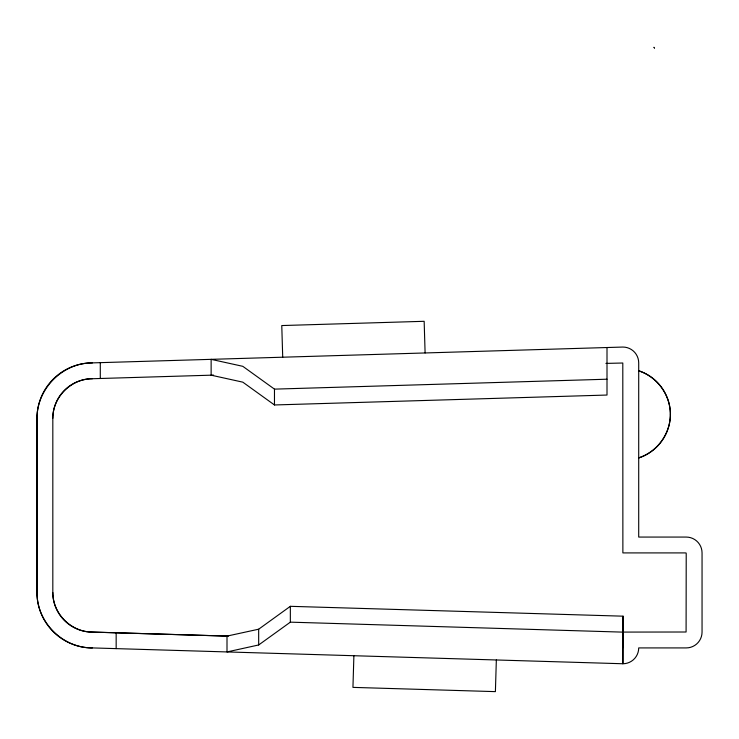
<?xml version="1.0" encoding="UTF-8"?>
<svg xmlns="http://www.w3.org/2000/svg" width="739" height="739" viewBox="0 0 739 739"><rect width="100%" height="100%" fill="white"/><g stroke="black" fill="none" stroke-linecap="round" stroke-linejoin="round"><path stroke-width="1.11" d="M227.002 636.094L227.002 651.937L258.678 644.962L290.344 622.155L622.811 632.131L622.875 663.751A15.833 15.833 0 0 0 638.708 647.918L686.217 647.918A15.833 15.833 0 0 0 702.05 632.085L702.05 552.911A15.833 15.833 0 0 0 686.217 537.068L638.708 537.068L638.708 362.886A15.833 15.833 0 0 0 622.875 347.053L92.412 362.886C62.686 362.637 36.895 388.751 36.968 418.311L36.987 592.493C36.691 622.201 62.704 648.214 92.412 647.918L622.875 663.751L623.06 616.178L290.344 606.322L258.668 629.203L227.002 636.094L92.412 632.085C71.221 632.214 52.691 613.684 52.82 592.493L52.82 418.311C52.691 397.12 71.221 378.59 92.412 378.728L213.571 375.107M623.06 616.178L622.746 647.844M353.889 655.724L352.946 687.381L495.398 691.63L496.34 659.973M605.915 363.403L622.801 363.015L622.875 552.911L685.173 552.911L686.143 553.031L686.217 553.945L686.088 632.002L622.875 632.085M607.005 347.524L607.005 395.042L274.474 404.963L242.798 382.155L211.132 375.181L211.132 359.348L242.798 366.322L274.474 389.13L607.005 379.209M228.453 636.122L92.412 632.085A39.583 39.583 0 0 1 52.82 592.493M653.664 47.37L654.394 47.462L654.468 48.377M425.101 352.956L424.158 321.299L281.771 325.557L282.714 357.205M258.668 629.203L258.678 644.962M290.344 606.322L290.344 622.155M274.474 389.13L274.474 404.963M116.162 632.787L116.162 648.62M100.292 362.655L100.292 378.488M92.412 647.918A55.425 55.425 0 0 1 36.987 592.493L36.987 418.311A55.425 55.425 0 0 1 92.412 362.886M52.82 418.311A39.583 39.583 0 0 1 92.412 378.728M670.384 414.348C670.393 433.747 657.165 451.935 638.708 457.894A45.772 45.772 0 0 0 638.708 370.802C657.165 376.77 670.393 394.959 670.384 414.348"/></g></svg>
